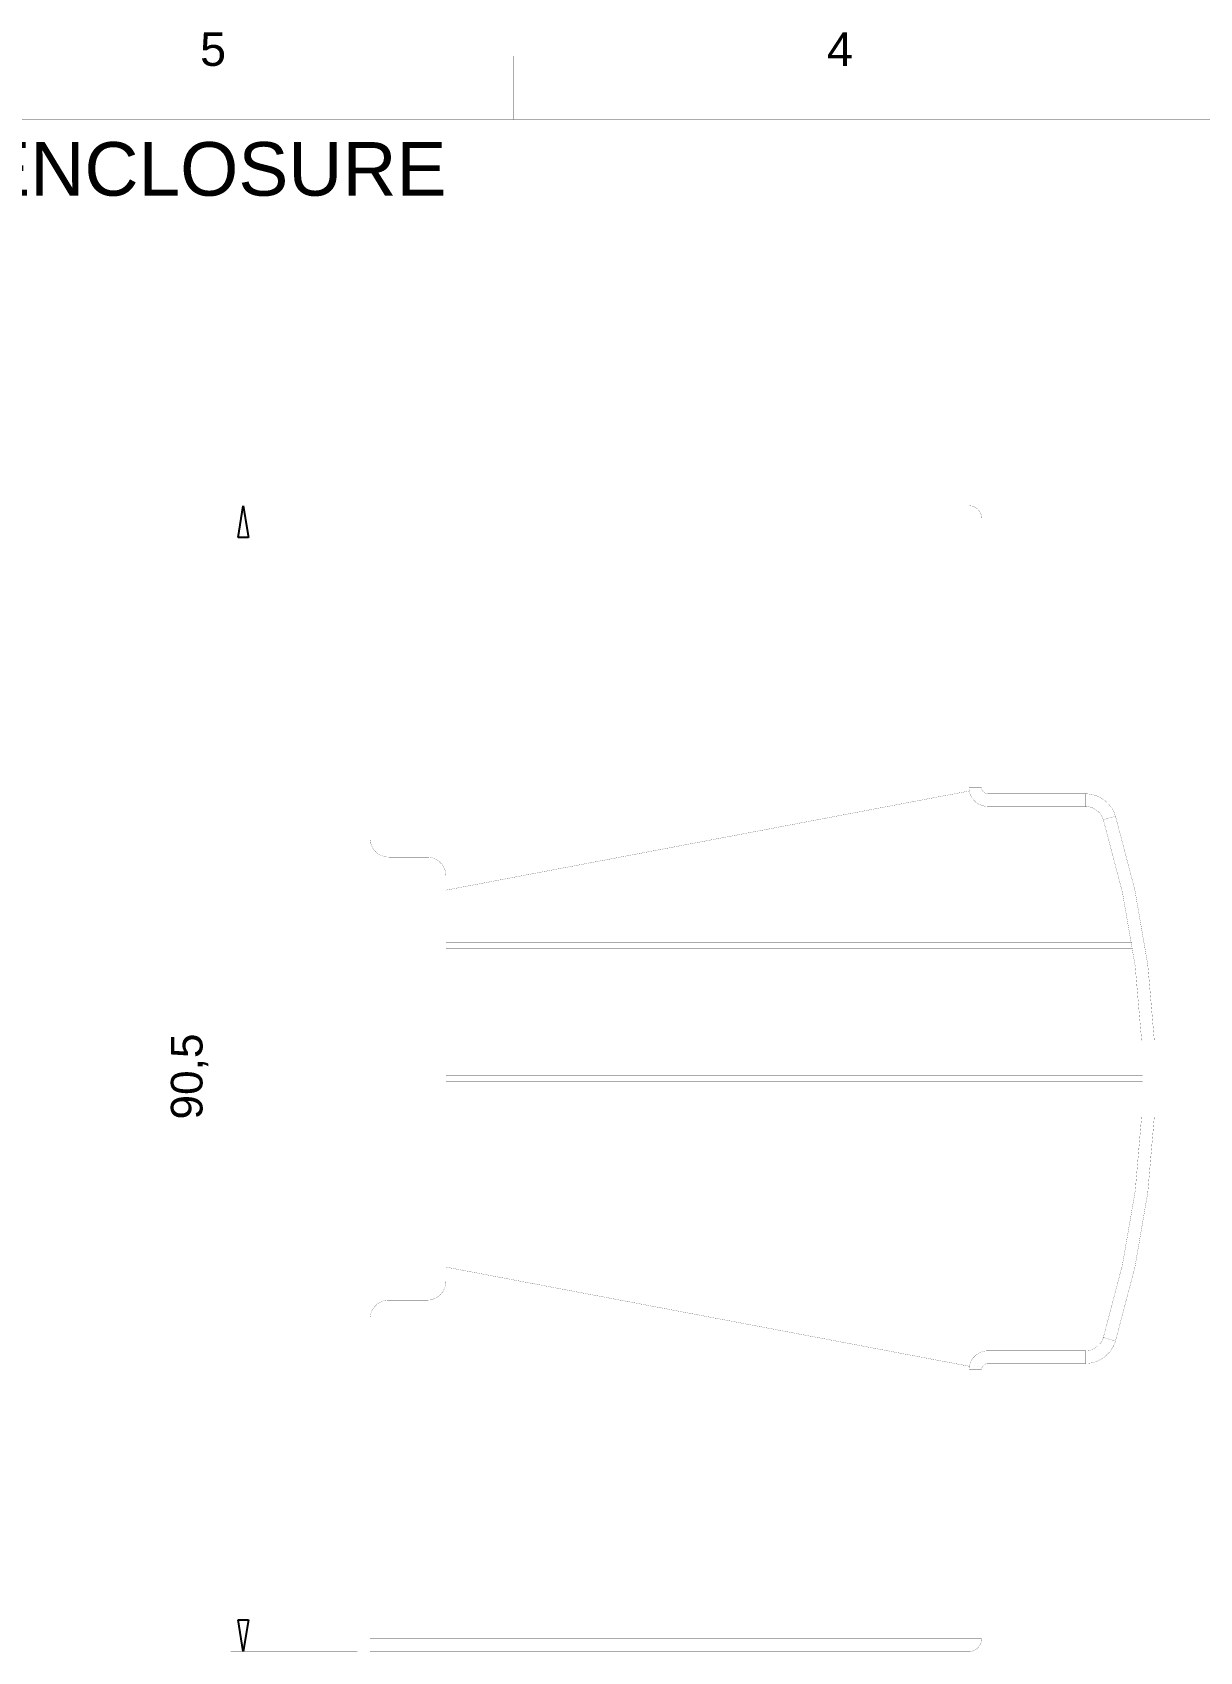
# Model space of a CAD drawing. Header units: inches. Extents: x 0 to 35.2, y -0.7 to 15.9.
# Drawn here: x 25.89 to 29.52, y 10.85 to 15.88 of the extents above; entities that cross this region are included whole.
import ezdxf

# ---------------------------------------------------------------- set-up
doc = ezdxf.new("R2010")
doc.units = ezdxf.units.IN
doc.header["$MEASUREMENT"] = 0
doc.layers.add('Board Outline', color=216, linetype='Continuous')
doc.layers.add('Dimensions', color=6, linetype='Continuous')
doc.styles.add('Arial', font='', dxfattribs={"height": 0.2})
doc.styles.get('Arial').set_extended_font_data('Arial')

msp = doc.modelspace()

# ---------------------------------------------------------------- linework, layer by layer
at = {"layer": 'Board Outline'}
for p, q in [((26.5304, 14.3107), (26.5462, 14.4091)), ((26.5462, 14.4091), (26.5619, 14.3107)), ((26.5619, 14.3107), (26.5304, 14.3107)), ((26.5462, 10.8456), (26.5304, 10.944)), ((26.5304, 10.944), (26.5619, 10.944)), ((26.5619, 10.944), (26.5462, 10.8456))]:
    msp.add_line(p, q, dxfattribs=at)
for points in [[(26.5068, 14.4091, 0.0005, 0.0005, 0), (26.9005, 14.4091, 0.0005, 0.0005, 0)], [(26.5462, 10.8456, 0.0005, 0.0005, 0), (26.5462, 14.4091, 0.0005, 0.0005, 0)], [(26.5068, 10.8456, 0.0005, 0.0005, 0), (26.9005, 10.8456, 0.0005, 0.0005, 0)]]:
    msp.add_lwpolyline(points, format="xyseb", dxfattribs=at)
for points in [[(26.5067, 14.4091, 0.00025, 0.00025, 1), (26.5069, 14.4091, 0.00025, 0.00025, 1)], [(26.546, 14.4091, 0.00025, 0.00025, 1), (26.5463, 14.4091, 0.00025, 0.00025, 1)], [(26.9004, 14.4091, 0.00025, 0.00025, 1), (26.9006, 14.4091, 0.00025, 0.00025, 1)], [(26.5067, 10.8456, 0.00025, 0.00025, 1), (26.5069, 10.8456, 0.00025, 0.00025, 1)], [(26.546, 10.8456, 0.00025, 0.00025, 1), (26.5463, 10.8456, 0.00025, 0.00025, 1)], [(26.9004, 10.8456, 0.00025, 0.00025, 1), (26.9006, 10.8456, 0.00025, 0.00025, 1)]]:
    msp.add_lwpolyline(points, format="xyseb", close=True, dxfattribs=at)
at = {"layer": 'Dimensions'}
for points in [[(27.387, 15.6102, 0.0005, 0.0005, 0), (27.387, 15.8071, 0.0005, 0.0005, 0)], [(29.3358, 15.6102, 0.0005, 0.0005, 0), (29.3358, 15.8071, 0.0005, 0.0005, 0)], [(11.9933, 15.6102, 0.0005, 0.0005, 0), (34.9854, 15.6102, 0.0005, 0.0005, 0)], [(26.9399, 14.4091, 0.0005, 0.0005, 0), (28.8021, 14.4091, 0.0005, 0.0005, 0)], [(26.9399, 14.3698, 0.0005, 0.0005, 0), (26.9399, 14.4091, 0.0005, 0.0005, 0)], [(28.8021, 14.3698, 0.0005, 0.0005, 0), (28.8021, 14.4091, 0.0005, 0.0005, 0)], [(28.8021, 14.4091, 0.0005, 0.0005, -0.414214), (28.8414, 14.3698, 0.0005, 0.0005, 0)], [(26.9399, 14.3698, 0.0005, 0.0005, 0), (28.8021, 14.3698, 0.0005, 0.0005, 0)], [(26.9399, 13.3754, 0.0005, 0.0005, 0), (26.9399, 14.3698, 0.0005, 0.0005, 0)], [(28.8021, 13.5329, 0.0005, 0.0005, 0), (28.8021, 14.3698, 0.0005, 0.0005, 0)], [(28.8021, 14.3698, 0.0005, 0.0005, 0), (28.8414, 14.3698, 0.0005, 0.0005, 0)], [(28.8414, 13.5329, 0.0005, 0.0005, 0), (28.8414, 14.3698, 0.0005, 0.0005, 0)], [(27.1761, 13.2135, 0.0005, 0.0005, 0), (28.8031, 13.5219, 0.0005, 0.0005, 0)], [(28.8021, 13.5329, 0.0005, 0.0005, 0), (28.8414, 13.5329, 0.0005, 0.0005, 0)], [(28.8031, 13.5219, 0.0005, 0.0005, -0.046866), (28.8021, 13.5329, 0.0005, 0.0005, 0)], [(28.8611, 13.4738, 0.0005, 0.0005, -0.360352), (28.8031, 13.5219, 0.0005, 0.0005, 0)], [(28.8611, 13.5132, 0.0005, 0.0005, -0.414214), (28.8414, 13.5329, 0.0005, 0.0005, 0)], [(28.8611, 13.4738, 0.0005, 0.0005, 0), (28.8611, 13.5132, 0.0005, 0.0005, 0)], [(28.8611, 13.5132, 0.0005, 0.0005, 0), (29.1635, 13.5132, 0.0005, 0.0005, 0)], [(29.1635, 13.4738, 0.0005, 0.0005, 0), (29.1635, 13.5132, 0.0005, 0.0005, 0)], [(29.1635, 13.5132, 0.0005, 0.0005, -0.328945), (29.2576, 13.4438, 0.0005, 0.0005, 0)], [(28.8611, 13.4738, 0.0005, 0.0005, 0), (29.1635, 13.4738, 0.0005, 0.0005, 0)], [(29.1635, 13.4738, 0.0005, 0.0005, -0.328945), (29.22, 13.4322, 0.0005, 0.0005, 0)], [(29.2476, 13.466, 0.0005, 0.0005, 0), (29.2478, 13.4656, 0.0005, 0.0005, 0)], [(29.2478, 13.4656, 0.0005, 0.0005, -0.022041), (29.252, 13.4578, 0.0005, 0.0005, 0)], [(29.22, 13.4322, 0.0005, 0.0005, 0), (29.2576, 13.4438, 0.0005, 0.0005, 0)], [(29.22, 13.4322, 0.0005, 0.0005, -0.150937), (29.22, 11.8225, 0.0005, 0.0005, 0)], [(29.2576, 13.4438, 0.0005, 0.0005, -0.150937), (29.2576, 11.8109, 0.0005, 0.0005, 0)], [(26.9989, 13.3163, 0.0005, 0.0005, -0.414214), (26.9399, 13.3754, 0.0005, 0.0005, 0)], [(26.9989, 13.3163, 0.0005, 0.0005, 0), (27.117, 13.3163, 0.0005, 0.0005, 0)], [(27.117, 13.3163, 0.0005, 0.0005, -0.414214), (27.1761, 13.2573, 0.0005, 0.0005, 0)], [(27.1761, 13.2135, 0.0005, 0.0005, 0), (27.1761, 13.2573, 0.0005, 0.0005, 0)], [(27.1761, 13.0506, 0.0005, 0.0005, 0), (27.1761, 13.2135, 0.0005, 0.0005, 0)], [(27.1761, 13.0506, 0.0005, 0.0005, 0), (29.3084, 13.0506, 0.0005, 0.0005, 0)], [(27.1761, 13.0309, 0.0005, 0.0005, 0), (27.1761, 13.0506, 0.0005, 0.0005, 0)], [(27.1761, 13.0309, 0.0005, 0.0005, 0), (29.3099, 13.0309, 0.0005, 0.0005, 0)], [(27.1761, 12.6372, 0.0005, 0.0005, 0), (27.1761, 13.0309, 0.0005, 0.0005, 0)], [(29.3099, 13.0309, 0.0005, 0.0005, 0), (29.3099, 13.0407, 0.0005, 0.0005, 0)], [(27.1761, 12.6372, 0.0005, 0.0005, 0), (29.3414, 12.6372, 0.0005, 0.0005, 0)], [(27.1761, 12.6175, 0.0005, 0.0005, 0), (27.1761, 12.6372, 0.0005, 0.0005, 0)], [(27.1761, 12.6175, 0.0005, 0.0005, 0), (29.3414, 12.6175, 0.0005, 0.0005, 0)], [(27.1761, 12.2238, 0.0005, 0.0005, 0), (27.1761, 12.6175, 0.0005, 0.0005, 0)], [(27.1761, 12.2238, 0.0005, 0.0005, 0), (29.3099, 12.2238, 0.0005, 0.0005, 0)], [(27.1761, 12.2041, 0.0005, 0.0005, 0), (27.1761, 12.2238, 0.0005, 0.0005, 0)], [(27.1761, 12.2041, 0.0005, 0.0005, 0), (29.3084, 12.2041, 0.0005, 0.0005, 0)], [(27.1761, 12.0412, 0.0005, 0.0005, 0), (27.1761, 12.2041, 0.0005, 0.0005, 0)], [(29.3099, 12.214, 0.0005, 0.0005, 0), (29.3099, 12.2238, 0.0005, 0.0005, 0)], [(27.1761, 11.9974, 0.0005, 0.0005, 0), (27.1761, 12.0412, 0.0005, 0.0005, 0)], [(27.1761, 12.0412, 0.0005, 0.0005, 0), (28.8031, 11.7328, 0.0005, 0.0005, 0)], [(27.1761, 11.9974, 0.0005, 0.0005, -0.414214), (27.117, 11.9384, 0.0005, 0.0005, 0)], [(26.9399, 11.8793, 0.0005, 0.0005, -0.414214), (26.9989, 11.9384, 0.0005, 0.0005, 0)], [(26.9989, 11.9384, 0.0005, 0.0005, 0), (27.117, 11.9384, 0.0005, 0.0005, 0)], [(26.9399, 10.885, 0.0005, 0.0005, 0), (26.9399, 11.8793, 0.0005, 0.0005, 0)], [(29.22, 11.8225, 0.0005, 0.0005, -0.328945), (29.1635, 11.7809, 0.0005, 0.0005, 0)], [(29.2576, 11.8109, 0.0005, 0.0005, -0.328945), (29.1635, 11.7415, 0.0005, 0.0005, 0)], [(29.22, 11.8225, 0.0005, 0.0005, 0), (29.2576, 11.8109, 0.0005, 0.0005, 0)], [(29.2486, 11.7904, 0.0005, 0.0005, -0.006313), (29.2476, 11.7887, 0.0005, 0.0005, 0)], [(29.252, 11.7969, 0.0005, 0.0005, -0.018127), (29.2486, 11.7904, 0.0005, 0.0005, 0)], [(28.8031, 11.7328, 0.0005, 0.0005, -0.360352), (28.8611, 11.7809, 0.0005, 0.0005, 0)], [(28.8414, 11.7219, 0.0005, 0.0005, -0.414214), (28.8611, 11.7415, 0.0005, 0.0005, 0)], [(28.8611, 11.7415, 0.0005, 0.0005, 0), (28.8611, 11.7809, 0.0005, 0.0005, 0)], [(28.8611, 11.7809, 0.0005, 0.0005, 0), (29.1635, 11.7809, 0.0005, 0.0005, 0)], [(28.8611, 11.7415, 0.0005, 0.0005, 0), (29.1635, 11.7415, 0.0005, 0.0005, 0)], [(29.1635, 11.7415, 0.0005, 0.0005, 0), (29.1635, 11.7809, 0.0005, 0.0005, 0)], [(28.8021, 11.7219, 0.0005, 0.0005, -0.046866), (28.8031, 11.7328, 0.0005, 0.0005, 0)], [(28.8021, 10.885, 0.0005, 0.0005, 0), (28.8021, 11.7219, 0.0005, 0.0005, 0)], [(28.8021, 11.7219, 0.0005, 0.0005, 0), (28.8414, 11.7219, 0.0005, 0.0005, 0)], [(28.8414, 10.885, 0.0005, 0.0005, 0), (28.8414, 11.7219, 0.0005, 0.0005, 0)], [(26.9399, 10.885, 0.0005, 0.0005, 0), (28.8021, 10.885, 0.0005, 0.0005, 0)], [(26.9399, 10.8456, 0.0005, 0.0005, 0), (26.9399, 10.885, 0.0005, 0.0005, 0)], [(28.8021, 10.885, 0.0005, 0.0005, 0), (28.8414, 10.885, 0.0005, 0.0005, 0)], [(28.8021, 10.8456, 0.0005, 0.0005, 0), (28.8021, 10.885, 0.0005, 0.0005, 0)], [(28.8414, 10.885, 0.0005, 0.0005, -0.414214), (28.8021, 10.8456, 0.0005, 0.0005, 0)], [(26.9399, 10.8456, 0.0005, 0.0005, 0), (28.8021, 10.8456, 0.0005, 0.0005, 0)]]:
    msp.add_lwpolyline(points, format="xyseb", dxfattribs=at)
for points in [[(27.3869, 15.8071, 0.00025, 0.00025, 1), (27.3871, 15.8071, 0.00025, 0.00025, 1)], [(29.3357, 15.8071, 0.00025, 0.00025, 1), (29.336, 15.8071, 0.00025, 0.00025, 1)], [(27.3869, 15.6102, 0.00025, 0.00025, 1), (27.3871, 15.6102, 0.00025, 0.00025, 1)], [(29.3357, 15.6102, 0.00025, 0.00025, 1), (29.336, 15.6102, 0.00025, 0.00025, 1)], [(26.9397, 14.4091, 0.00025, 0.00025, 1), (26.94, 14.4091, 0.00025, 0.00025, 1)], [(26.9397, 14.4091, 0.00025, 0.00025, 1), (26.94, 14.4091, 0.00025, 0.00025, 1)], [(28.8019, 14.4091, 0.00025, 0.00025, 1), (28.8022, 14.4091, 0.00025, 0.00025, 1)], [(28.8019, 14.4091, 0.00025, 0.00025, 1), (28.8022, 14.4091, 0.00025, 0.00025, 1)], [(28.8019, 14.4091, 0.00025, 0.00025, 1), (28.8022, 14.4091, 0.00025, 0.00025, 1)], [(26.9397, 14.3698, 0.00025, 0.00025, 1), (26.94, 14.3698, 0.00025, 0.00025, 1)], [(26.9397, 14.3698, 0.00025, 0.00025, 1), (26.94, 14.3698, 0.00025, 0.00025, 1)], [(26.9397, 14.3698, 0.00025, 0.00025, 1), (26.94, 14.3698, 0.00025, 0.00025, 1)], [(28.8019, 14.3698, 0.00025, 0.00025, 1), (28.8022, 14.3698, 0.00025, 0.00025, 1)], [(28.8019, 14.3698, 0.00025, 0.00025, 1), (28.8022, 14.3698, 0.00025, 0.00025, 1)], [(28.8019, 14.3698, 0.00025, 0.00025, 1), (28.8022, 14.3698, 0.00025, 0.00025, 1)], [(28.8019, 14.3698, 0.00025, 0.00025, 1), (28.8022, 14.3698, 0.00025, 0.00025, 1)], [(28.8413, 14.3698, 0.00025, 0.00025, 1), (28.8416, 14.3698, 0.00025, 0.00025, 1)], [(28.8413, 14.3698, 0.00025, 0.00025, 1), (28.8416, 14.3698, 0.00025, 0.00025, 1)], [(28.8413, 14.3698, 0.00025, 0.00025, 1), (28.8416, 14.3698, 0.00025, 0.00025, 1)], [(28.8019, 13.5329, 0.00025, 0.00025, 1), (28.8022, 13.5329, 0.00025, 0.00025, 1)], [(28.8019, 13.5329, 0.00025, 0.00025, 1), (28.8022, 13.5329, 0.00025, 0.00025, 1)], [(28.8019, 13.5329, 0.00025, 0.00025, 1), (28.8022, 13.5329, 0.00025, 0.00025, 1)], [(28.803, 13.5219, 0.00025, 0.00025, 1), (28.8032, 13.5219, 0.00025, 0.00025, 1)], [(28.803, 13.5219, 0.00025, 0.00025, 1), (28.8032, 13.5219, 0.00025, 0.00025, 1)], [(28.803, 13.5219, 0.00025, 0.00025, 1), (28.8032, 13.5219, 0.00025, 0.00025, 1)], [(28.8413, 13.5329, 0.00025, 0.00025, 1), (28.8416, 13.5329, 0.00025, 0.00025, 1)], [(28.8413, 13.5329, 0.00025, 0.00025, 1), (28.8416, 13.5329, 0.00025, 0.00025, 1)], [(28.8413, 13.5329, 0.00025, 0.00025, 1), (28.8416, 13.5329, 0.00025, 0.00025, 1)], [(28.861, 13.5132, 0.00025, 0.00025, 1), (28.8613, 13.5132, 0.00025, 0.00025, 1)], [(28.861, 13.5132, 0.00025, 0.00025, 1), (28.8613, 13.5132, 0.00025, 0.00025, 1)], [(28.861, 13.5132, 0.00025, 0.00025, 1), (28.8613, 13.5132, 0.00025, 0.00025, 1)], [(29.1634, 13.5132, 0.00025, 0.00025, 1), (29.1637, 13.5132, 0.00025, 0.00025, 1)], [(29.1634, 13.5132, 0.00025, 0.00025, 1), (29.1637, 13.5132, 0.00025, 0.00025, 1)], [(29.1634, 13.5132, 0.00025, 0.00025, 1), (29.1637, 13.5132, 0.00025, 0.00025, 1)], [(28.861, 13.4738, 0.00025, 0.00025, 1), (28.8613, 13.4738, 0.00025, 0.00025, 1)], [(28.861, 13.4738, 0.00025, 0.00025, 1), (28.8613, 13.4738, 0.00025, 0.00025, 1)], [(28.861, 13.4738, 0.00025, 0.00025, 1), (28.8613, 13.4738, 0.00025, 0.00025, 1)], [(29.1634, 13.4738, 0.00025, 0.00025, 1), (29.1637, 13.4738, 0.00025, 0.00025, 1)], [(29.1634, 13.4738, 0.00025, 0.00025, 1), (29.1637, 13.4738, 0.00025, 0.00025, 1)], [(29.1634, 13.4738, 0.00025, 0.00025, 1), (29.1637, 13.4738, 0.00025, 0.00025, 1)], [(29.2474, 13.466, 0.00025, 0.00025, 1), (29.2477, 13.466, 0.00025, 0.00025, 1)], [(29.2477, 13.4656, 0.00025, 0.00025, 1), (29.248, 13.4656, 0.00025, 0.00025, 1)], [(29.2477, 13.4656, 0.00025, 0.00025, 1), (29.248, 13.4656, 0.00025, 0.00025, 1)], [(29.2519, 13.4578, 0.00025, 0.00025, 1), (29.2522, 13.4578, 0.00025, 0.00025, 1)], [(29.2198, 13.4322, 0.00025, 0.00025, 1), (29.2201, 13.4322, 0.00025, 0.00025, 1)], [(29.2198, 13.4322, 0.00025, 0.00025, 1), (29.2201, 13.4322, 0.00025, 0.00025, 1)], [(29.2198, 13.4322, 0.00025, 0.00025, 1), (29.2201, 13.4322, 0.00025, 0.00025, 1)], [(29.2575, 13.4438, 0.00025, 0.00025, 1), (29.2577, 13.4438, 0.00025, 0.00025, 1)], [(29.2575, 13.4438, 0.00025, 0.00025, 1), (29.2577, 13.4438, 0.00025, 0.00025, 1)], [(29.2575, 13.4438, 0.00025, 0.00025, 1), (29.2577, 13.4438, 0.00025, 0.00025, 1)], [(26.9397, 13.3754, 0.00025, 0.00025, 1), (26.94, 13.3754, 0.00025, 0.00025, 1)], [(26.9397, 13.3754, 0.00025, 0.00025, 1), (26.94, 13.3754, 0.00025, 0.00025, 1)], [(26.9988, 13.3163, 0.00025, 0.00025, 1), (26.999, 13.3163, 0.00025, 0.00025, 1)], [(26.9988, 13.3163, 0.00025, 0.00025, 1), (26.999, 13.3163, 0.00025, 0.00025, 1)], [(27.1169, 13.3163, 0.00025, 0.00025, 1), (27.1172, 13.3163, 0.00025, 0.00025, 1)], [(27.1169, 13.3163, 0.00025, 0.00025, 1), (27.1172, 13.3163, 0.00025, 0.00025, 1)], [(27.176, 13.2573, 0.00025, 0.00025, 1), (27.1762, 13.2573, 0.00025, 0.00025, 1)], [(27.176, 13.2573, 0.00025, 0.00025, 1), (27.1762, 13.2573, 0.00025, 0.00025, 1)], [(27.176, 13.2135, 0.00025, 0.00025, 1), (27.1762, 13.2135, 0.00025, 0.00025, 1)], [(27.176, 13.2135, 0.00025, 0.00025, 1), (27.1762, 13.2135, 0.00025, 0.00025, 1)], [(27.176, 13.2135, 0.00025, 0.00025, 1), (27.1762, 13.2135, 0.00025, 0.00025, 1)], [(27.176, 13.0506, 0.00025, 0.00025, 1), (27.1762, 13.0506, 0.00025, 0.00025, 1)], [(27.176, 13.0506, 0.00025, 0.00025, 1), (27.1762, 13.0506, 0.00025, 0.00025, 1)], [(27.176, 13.0506, 0.00025, 0.00025, 1), (27.1762, 13.0506, 0.00025, 0.00025, 1)], [(29.3083, 13.0506, 0.00025, 0.00025, 1), (29.3085, 13.0506, 0.00025, 0.00025, 1)], [(27.176, 13.0309, 0.00025, 0.00025, 1), (27.1762, 13.0309, 0.00025, 0.00025, 1)], [(27.176, 13.0309, 0.00025, 0.00025, 1), (27.1762, 13.0309, 0.00025, 0.00025, 1)], [(27.176, 13.0309, 0.00025, 0.00025, 1), (27.1762, 13.0309, 0.00025, 0.00025, 1)], [(29.3098, 13.0407, 0.00025, 0.00025, 1), (29.3101, 13.0407, 0.00025, 0.00025, 1)], [(29.3098, 13.0309, 0.00025, 0.00025, 1), (29.3101, 13.0309, 0.00025, 0.00025, 1)], [(29.3098, 13.0309, 0.00025, 0.00025, 1), (29.3101, 13.0309, 0.00025, 0.00025, 1)], [(27.176, 12.6372, 0.00025, 0.00025, 1), (27.1762, 12.6372, 0.00025, 0.00025, 1)], [(27.176, 12.6372, 0.00025, 0.00025, 1), (27.1762, 12.6372, 0.00025, 0.00025, 1)], [(27.176, 12.6372, 0.00025, 0.00025, 1), (27.1762, 12.6372, 0.00025, 0.00025, 1)], [(27.176, 12.6175, 0.00025, 0.00025, 1), (27.1762, 12.6175, 0.00025, 0.00025, 1)], [(27.176, 12.6175, 0.00025, 0.00025, 1), (27.1762, 12.6175, 0.00025, 0.00025, 1)], [(27.176, 12.6175, 0.00025, 0.00025, 1), (27.1762, 12.6175, 0.00025, 0.00025, 1)], [(29.3413, 12.6372, 0.00025, 0.00025, 1), (29.3416, 12.6372, 0.00025, 0.00025, 1)], [(29.3413, 12.6175, 0.00025, 0.00025, 1), (29.3416, 12.6175, 0.00025, 0.00025, 1)], [(27.176, 12.2238, 0.00025, 0.00025, 1), (27.1762, 12.2238, 0.00025, 0.00025, 1)], [(27.176, 12.2238, 0.00025, 0.00025, 1), (27.1762, 12.2238, 0.00025, 0.00025, 1)], [(27.176, 12.2238, 0.00025, 0.00025, 1), (27.1762, 12.2238, 0.00025, 0.00025, 1)], [(27.176, 12.2041, 0.00025, 0.00025, 1), (27.1762, 12.2041, 0.00025, 0.00025, 1)], [(27.176, 12.2041, 0.00025, 0.00025, 1), (27.1762, 12.2041, 0.00025, 0.00025, 1)], [(27.176, 12.2041, 0.00025, 0.00025, 1), (27.1762, 12.2041, 0.00025, 0.00025, 1)], [(29.3083, 12.2041, 0.00025, 0.00025, 1), (29.3085, 12.2041, 0.00025, 0.00025, 1)], [(29.3098, 12.2238, 0.00025, 0.00025, 1), (29.3101, 12.2238, 0.00025, 0.00025, 1)], [(29.3098, 12.2238, 0.00025, 0.00025, 1), (29.3101, 12.2238, 0.00025, 0.00025, 1)], [(29.3098, 12.214, 0.00025, 0.00025, 1), (29.3101, 12.214, 0.00025, 0.00025, 1)], [(27.176, 12.0412, 0.00025, 0.00025, 1), (27.1762, 12.0412, 0.00025, 0.00025, 1)], [(27.176, 12.0412, 0.00025, 0.00025, 1), (27.1762, 12.0412, 0.00025, 0.00025, 1)], [(27.176, 12.0412, 0.00025, 0.00025, 1), (27.1762, 12.0412, 0.00025, 0.00025, 1)], [(27.176, 11.9974, 0.00025, 0.00025, 1), (27.1762, 11.9974, 0.00025, 0.00025, 1)], [(27.176, 11.9974, 0.00025, 0.00025, 1), (27.1762, 11.9974, 0.00025, 0.00025, 1)], [(26.9988, 11.9384, 0.00025, 0.00025, 1), (26.999, 11.9384, 0.00025, 0.00025, 1)], [(26.9988, 11.9384, 0.00025, 0.00025, 1), (26.999, 11.9384, 0.00025, 0.00025, 1)], [(27.1169, 11.9384, 0.00025, 0.00025, 1), (27.1172, 11.9384, 0.00025, 0.00025, 1)], [(27.1169, 11.9384, 0.00025, 0.00025, 1), (27.1172, 11.9384, 0.00025, 0.00025, 1)], [(26.9397, 11.8793, 0.00025, 0.00025, 1), (26.94, 11.8793, 0.00025, 0.00025, 1)], [(26.9397, 11.8793, 0.00025, 0.00025, 1), (26.94, 11.8793, 0.00025, 0.00025, 1)], [(29.2198, 11.8225, 0.00025, 0.00025, 1), (29.2201, 11.8225, 0.00025, 0.00025, 1)], [(29.2198, 11.8225, 0.00025, 0.00025, 1), (29.2201, 11.8225, 0.00025, 0.00025, 1)], [(29.2198, 11.8225, 0.00025, 0.00025, 1), (29.2201, 11.8225, 0.00025, 0.00025, 1)], [(29.2474, 11.7887, 0.00025, 0.00025, 1), (29.2477, 11.7887, 0.00025, 0.00025, 1)], [(29.2485, 11.7904, 0.00025, 0.00025, 1), (29.2487, 11.7904, 0.00025, 0.00025, 1)], [(29.2485, 11.7904, 0.00025, 0.00025, 1), (29.2487, 11.7904, 0.00025, 0.00025, 1)], [(29.2519, 11.7969, 0.00025, 0.00025, 1), (29.2522, 11.7969, 0.00025, 0.00025, 1)], [(29.2575, 11.8109, 0.00025, 0.00025, 1), (29.2577, 11.8109, 0.00025, 0.00025, 1)], [(29.2575, 11.8109, 0.00025, 0.00025, 1), (29.2577, 11.8109, 0.00025, 0.00025, 1)], [(29.2575, 11.8109, 0.00025, 0.00025, 1), (29.2577, 11.8109, 0.00025, 0.00025, 1)], [(28.861, 11.7809, 0.00025, 0.00025, 1), (28.8613, 11.7809, 0.00025, 0.00025, 1)], [(28.861, 11.7809, 0.00025, 0.00025, 1), (28.8613, 11.7809, 0.00025, 0.00025, 1)], [(28.861, 11.7809, 0.00025, 0.00025, 1), (28.8613, 11.7809, 0.00025, 0.00025, 1)], [(28.861, 11.7415, 0.00025, 0.00025, 1), (28.8613, 11.7415, 0.00025, 0.00025, 1)], [(28.861, 11.7415, 0.00025, 0.00025, 1), (28.8613, 11.7415, 0.00025, 0.00025, 1)], [(28.861, 11.7415, 0.00025, 0.00025, 1), (28.8613, 11.7415, 0.00025, 0.00025, 1)], [(29.1634, 11.7809, 0.00025, 0.00025, 1), (29.1637, 11.7809, 0.00025, 0.00025, 1)], [(29.1634, 11.7809, 0.00025, 0.00025, 1), (29.1637, 11.7809, 0.00025, 0.00025, 1)], [(29.1634, 11.7809, 0.00025, 0.00025, 1), (29.1637, 11.7809, 0.00025, 0.00025, 1)], [(29.1634, 11.7415, 0.00025, 0.00025, 1), (29.1637, 11.7415, 0.00025, 0.00025, 1)], [(29.1634, 11.7415, 0.00025, 0.00025, 1), (29.1637, 11.7415, 0.00025, 0.00025, 1)], [(29.1634, 11.7415, 0.00025, 0.00025, 1), (29.1637, 11.7415, 0.00025, 0.00025, 1)], [(28.8019, 11.7219, 0.00025, 0.00025, 1), (28.8022, 11.7219, 0.00025, 0.00025, 1)], [(28.8019, 11.7219, 0.00025, 0.00025, 1), (28.8022, 11.7219, 0.00025, 0.00025, 1)], [(28.8019, 11.7219, 0.00025, 0.00025, 1), (28.8022, 11.7219, 0.00025, 0.00025, 1)], [(28.803, 11.7328, 0.00025, 0.00025, 1), (28.8032, 11.7328, 0.00025, 0.00025, 1)], [(28.803, 11.7328, 0.00025, 0.00025, 1), (28.8032, 11.7328, 0.00025, 0.00025, 1)], [(28.803, 11.7328, 0.00025, 0.00025, 1), (28.8032, 11.7328, 0.00025, 0.00025, 1)], [(28.8413, 11.7219, 0.00025, 0.00025, 1), (28.8416, 11.7219, 0.00025, 0.00025, 1)], [(28.8413, 11.7219, 0.00025, 0.00025, 1), (28.8416, 11.7219, 0.00025, 0.00025, 1)], [(28.8413, 11.7219, 0.00025, 0.00025, 1), (28.8416, 11.7219, 0.00025, 0.00025, 1)], [(26.9397, 10.885, 0.00025, 0.00025, 1), (26.94, 10.885, 0.00025, 0.00025, 1)], [(26.9397, 10.885, 0.00025, 0.00025, 1), (26.94, 10.885, 0.00025, 0.00025, 1)], [(26.9397, 10.885, 0.00025, 0.00025, 1), (26.94, 10.885, 0.00025, 0.00025, 1)], [(28.8019, 10.885, 0.00025, 0.00025, 1), (28.8022, 10.885, 0.00025, 0.00025, 1)], [(28.8019, 10.885, 0.00025, 0.00025, 1), (28.8022, 10.885, 0.00025, 0.00025, 1)], [(28.8019, 10.885, 0.00025, 0.00025, 1), (28.8022, 10.885, 0.00025, 0.00025, 1)], [(28.8019, 10.885, 0.00025, 0.00025, 1), (28.8022, 10.885, 0.00025, 0.00025, 1)], [(28.8413, 10.885, 0.00025, 0.00025, 1), (28.8416, 10.885, 0.00025, 0.00025, 1)], [(28.8413, 10.885, 0.00025, 0.00025, 1), (28.8416, 10.885, 0.00025, 0.00025, 1)], [(28.8413, 10.885, 0.00025, 0.00025, 1), (28.8416, 10.885, 0.00025, 0.00025, 1)], [(26.9397, 10.8456, 0.00025, 0.00025, 1), (26.94, 10.8456, 0.00025, 0.00025, 1)], [(26.9397, 10.8456, 0.00025, 0.00025, 1), (26.94, 10.8456, 0.00025, 0.00025, 1)], [(28.8019, 10.8456, 0.00025, 0.00025, 1), (28.8022, 10.8456, 0.00025, 0.00025, 1)], [(28.8019, 10.8456, 0.00025, 0.00025, 1), (28.8022, 10.8456, 0.00025, 0.00025, 1)], [(28.8019, 10.8456, 0.00025, 0.00025, 1), (28.8022, 10.8456, 0.00025, 0.00025, 1)]]:
    msp.add_lwpolyline(points, format="xyseb", close=True, dxfattribs=at)

# ---------------------------------------------------------------- texts
at = {"layer": 'Board Outline', "style": 'Arial'}
msp.add_text('BODY ENCLOSURE', height=0.166667, dxfattribs=at).set_placement((25.0043, 15.3733))
msp.add_text('90,5', height=0.09843, rotation=90, dxfattribs=at).set_placement((26.4193, 12.5001))
at = {"layer": 'Dimensions', "style": 'Arial'}
for s, p in [('5', (26.4116, 15.777)), ('4', (28.3604, 15.777))]:
    msp.add_text(s, height=0.1042, dxfattribs=at).set_placement(p)

doc.saveas('drawing.dxf')
